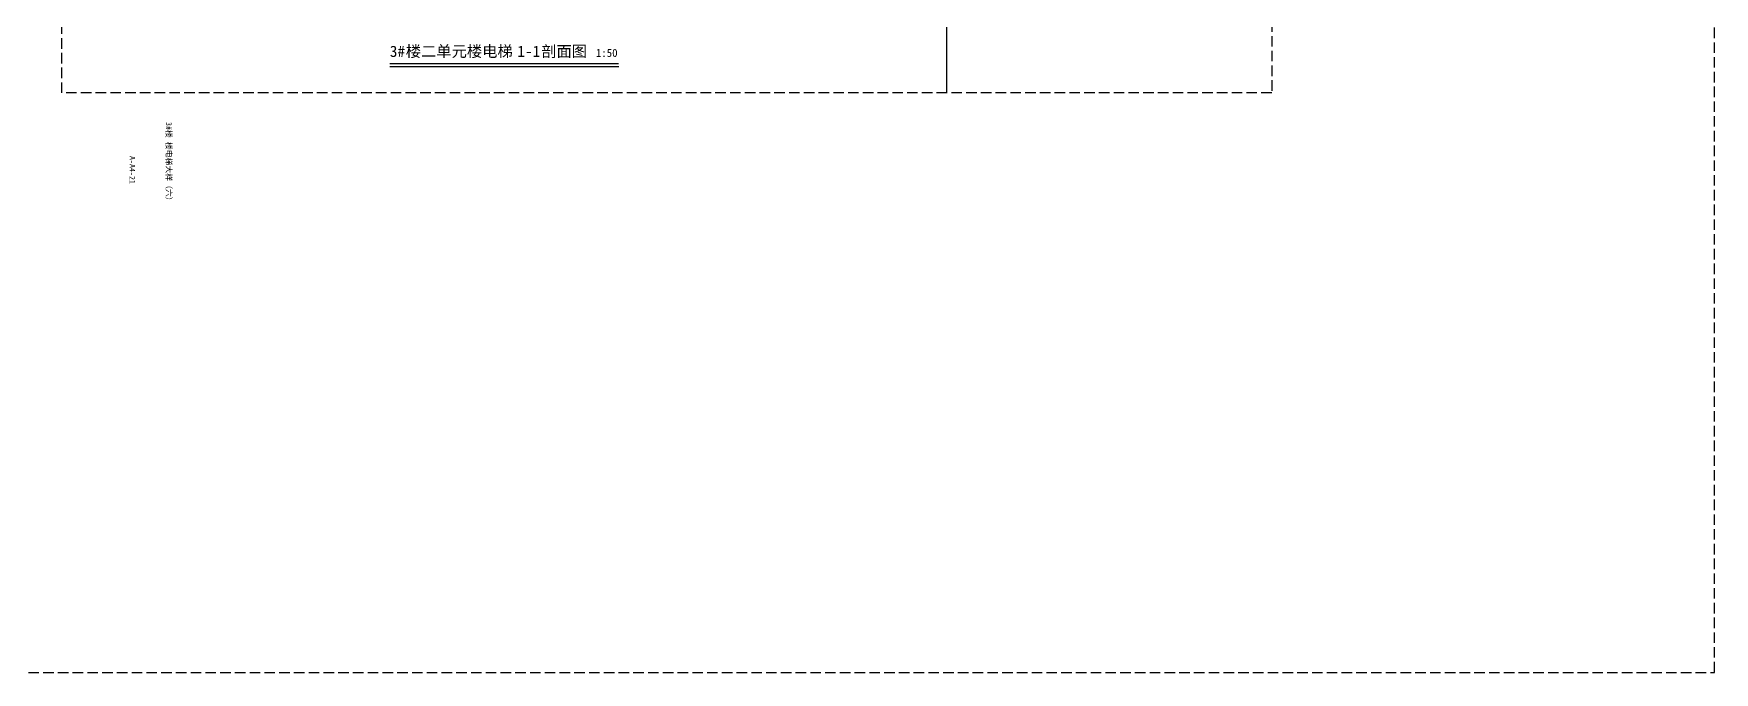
# Model space of a CAD drawing. Extents: x -10817 to 167545, y 26551 to 157048.
# Drawn here: x 127674 to 167545, y 26551 to 41709 of the extents above; entities that cross this region are included whole.
import ezdxf

# ---------------------------------------------------------------- set-up
doc = ezdxf.new("R2010")
doc.units = 0
doc.header["$LTSCALE"] = 1000
doc.header["$MEASUREMENT"] = 0
doc.linetypes.add('DASH', pattern=[0.35, 0.25, -0.1])
doc.layers.get('Defpoints').update_dxf_attribs({"color": 30, "linetype": 'DASH'})
doc.layers.add('A-ANNO-SYMB', color=3, linetype='Continuous')
doc.layers.add('A-ANNO-TEXT', color=7, linetype='Continuous')
doc.styles.get("Standard").update_dxf_attribs({"font": ''})
doc.styles.get('Standard').set_extended_font_data('SimSun')

msp = doc.modelspace()

# ---------------------------------------------------------------- linework, layer by layer
msp.add_lwpolyline([(149335, 40301.2), (149335, 77351.2)])
at = {"layer": 'A-ANNO-SYMB', "const_width": 35}
msp.add_lwpolyline([(136123.6, 40997.6), (141556.4, 40997.6)], dxfattribs=at)
at = {"layer": 'A-ANNO-SYMB'}
msp.add_lwpolyline([(136123.6, 40927.6), (141556.4, 40927.6)], dxfattribs=at)
at = {"layer": 'Defpoints'}
for points in [[(-10000, 26551.2), (167544.9, 26551.2), (167544.9, 88601.2), (-10000, 88601.2)], [(128344.9, 77351.2), (157044.9, 77351.2), (157044.9, 40301.2), (128344.9, 40301.2)]]:
    msp.add_lwpolyline(points, close=True, dxfattribs=at)

# ---------------------------------------------------------------- texts
at = {"layer": 'A-ANNO-TEXT', "color": 7}
for s, height, p in [('3#', 265.82, (136123.6, 41156.2)), ('楼二单元楼电梯', 265.82, (136501.6, 41156.2)), ('1-1', 265.82, (139148.1, 41156.2)), ('剖面图', 265.82, (139715.1, 41156.2)), ('1:50', 189.87, (141010.6, 41156.2))]:
    msp.add_text(s, height=height, dxfattribs=at).set_placement(p)
at = {"layer": 'A-ANNO-TEXT'}
for s, height, p in [('3#', 132.91, (130816.4, 39611.8)), ('楼电梯大样（六）', 132.91, (130816.4, 39139.2)), ('楼', 132.9, (130816.4, 39422.8)), ('A-A4-21', 132.91, (129948.9, 38805.5))]:
    msp.add_text(s, height=height, rotation=270, dxfattribs=at).set_placement(p)

doc.saveas('drawing.dxf')
